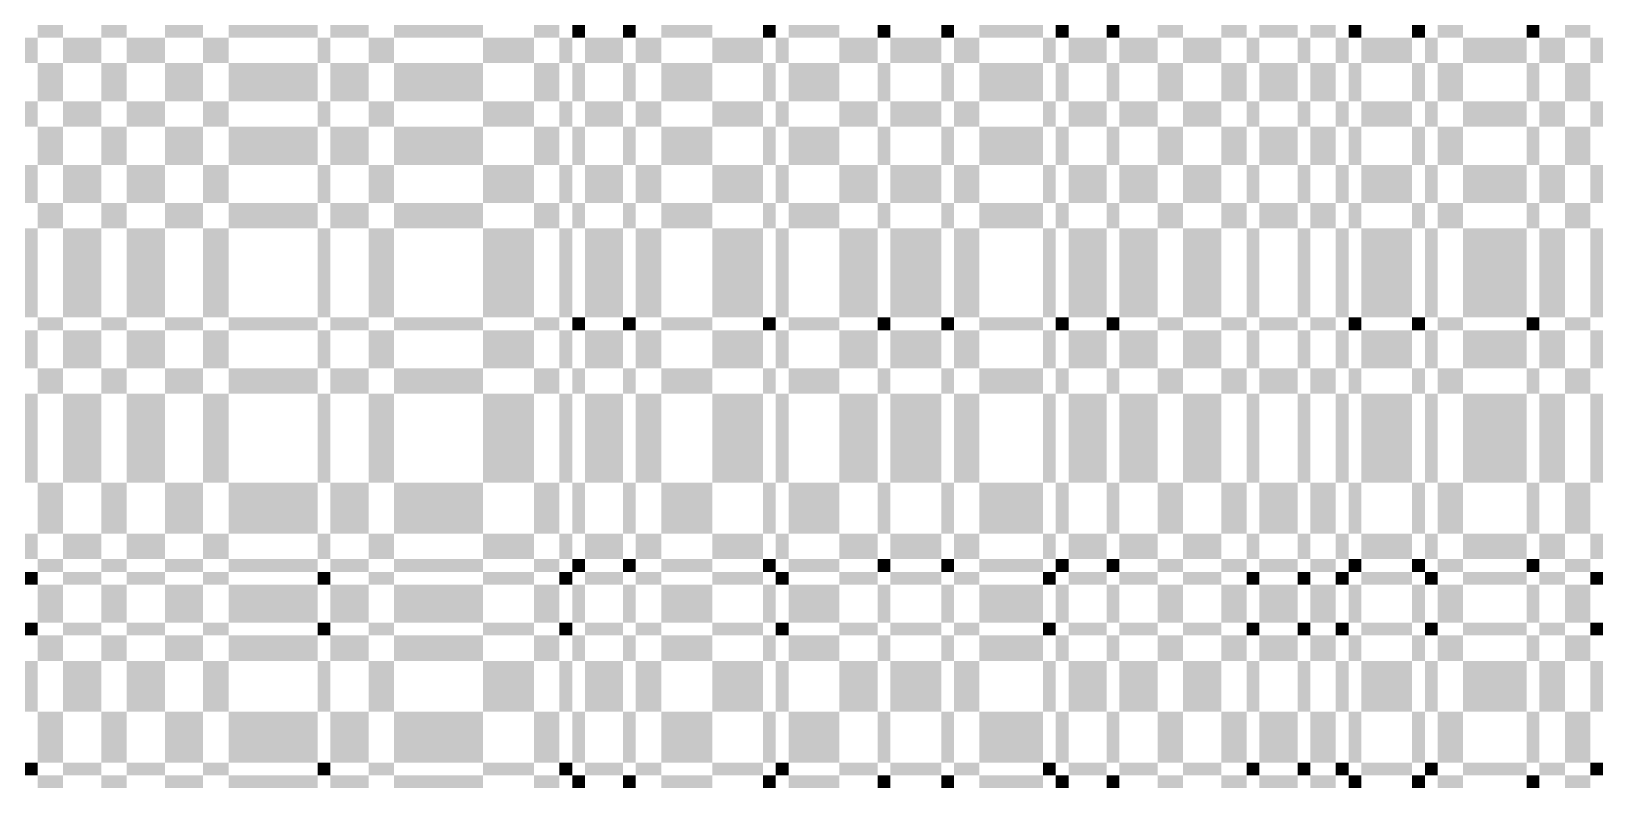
# Model space of a CAD drawing. Extents: x 0 to 10, y 0 to 10.
# Drawn here: x 2.53 to 4.99, y 6.29 to 7.47 of the extents above; entities that cross this region are included whole.
import ezdxf

# ---------------------------------------------------------------- set-up
doc = ezdxf.new("R2010")
doc.units = 0
doc.header["$MEASUREMENT"] = 0
doc.layers.add('CHROME', color=7, linetype='Continuous')

msp = doc.modelspace()

# ---------------------------------------------------------------- linework, layer by layer
at = {"layer": 'CHROME'}
for points in [[(2.54, 7.46), (2.58, 7.46), (2.54, 7.48), (2.58, 7.48)], [(2.64, 7.46), (2.68, 7.46), (2.64, 7.48), (2.68, 7.48)], [(2.74, 7.46), (2.8, 7.46), (2.74, 7.48), (2.8, 7.48)], [(2.84, 7.46), (2.98, 7.46), (2.84, 7.48), (2.98, 7.48)], [(3, 7.46), (3.06, 7.46), (3, 7.48), (3.06, 7.48)], [(3.1, 7.46), (3.24, 7.46), (3.1, 7.48), (3.24, 7.48)], [(3.32, 7.46), (3.36, 7.46), (3.32, 7.48), (3.36, 7.48)], [(3.38, 7.46), (3.4, 7.46), (3.38, 7.48), (3.4, 7.48)], [(3.46, 7.46), (3.48, 7.46), (3.46, 7.48), (3.48, 7.48)], [(3.52, 7.46), (3.6, 7.46), (3.52, 7.48), (3.6, 7.48)], [(3.68, 7.46), (3.7, 7.46), (3.68, 7.48), (3.7, 7.48)], [(3.72, 7.46), (3.8, 7.46), (3.72, 7.48), (3.8, 7.48)], [(3.86, 7.46), (3.88, 7.46), (3.86, 7.48), (3.88, 7.48)], [(3.96, 7.46), (3.98, 7.46), (3.96, 7.48), (3.98, 7.48)], [(4.02, 7.46), (4.12, 7.46), (4.02, 7.48), (4.12, 7.48)], [(4.14, 7.46), (4.16, 7.46), (4.14, 7.48), (4.16, 7.48)], [(4.22, 7.46), (4.24, 7.46), (4.22, 7.48), (4.24, 7.48)], [(4.3, 7.46), (4.34, 7.46), (4.3, 7.48), (4.34, 7.48)], [(4.4, 7.46), (4.44, 7.46), (4.4, 7.48), (4.44, 7.48)], [(4.46, 7.46), (4.52, 7.46), (4.46, 7.48), (4.52, 7.48)], [(4.54, 7.46), (4.58, 7.46), (4.54, 7.48), (4.58, 7.48)], [(4.6, 7.46), (4.62, 7.46), (4.6, 7.48), (4.62, 7.48)], [(4.7, 7.46), (4.72, 7.46), (4.7, 7.48), (4.72, 7.48)], [(4.74, 7.46), (4.78, 7.46), (4.74, 7.48), (4.78, 7.48)], [(4.88, 7.46), (4.9, 7.46), (4.88, 7.48), (4.9, 7.48)], [(4.94, 7.46), (4.98, 7.46), (4.94, 7.48), (4.98, 7.48)], [(2.52, 7.42), (2.54, 7.42), (2.52, 7.46), (2.54, 7.46)], [(2.58, 7.42), (2.64, 7.42), (2.58, 7.46), (2.64, 7.46)], [(2.68, 7.42), (2.74, 7.42), (2.68, 7.46), (2.74, 7.46)], [(2.8, 7.42), (2.84, 7.42), (2.8, 7.46), (2.84, 7.46)], [(2.98, 7.42), (3, 7.42), (2.98, 7.46), (3, 7.46)], [(3.06, 7.42), (3.1, 7.42), (3.06, 7.46), (3.1, 7.46)], [(3.24, 7.42), (3.32, 7.42), (3.24, 7.46), (3.32, 7.46)], [(3.36, 7.42), (3.38, 7.42), (3.36, 7.46), (3.38, 7.46)], [(3.4, 7.42), (3.46, 7.42), (3.4, 7.46), (3.46, 7.46)], [(3.48, 7.42), (3.52, 7.42), (3.48, 7.46), (3.52, 7.46)], [(3.6, 7.42), (3.68, 7.42), (3.6, 7.46), (3.68, 7.46)], [(3.7, 7.42), (3.72, 7.42), (3.7, 7.46), (3.72, 7.46)], [(3.8, 7.42), (3.86, 7.42), (3.8, 7.46), (3.86, 7.46)], [(3.88, 7.42), (3.96, 7.42), (3.88, 7.46), (3.96, 7.46)], [(3.98, 7.42), (4.02, 7.42), (3.98, 7.46), (4.02, 7.46)], [(4.12, 7.42), (4.14, 7.42), (4.12, 7.46), (4.14, 7.46)], [(4.16, 7.42), (4.22, 7.42), (4.16, 7.46), (4.22, 7.46)], [(4.24, 7.42), (4.3, 7.42), (4.24, 7.46), (4.3, 7.46)], [(4.34, 7.42), (4.4, 7.42), (4.34, 7.46), (4.4, 7.46)], [(4.44, 7.42), (4.46, 7.42), (4.44, 7.46), (4.46, 7.46)], [(4.52, 7.42), (4.54, 7.42), (4.52, 7.46), (4.54, 7.46)], [(4.58, 7.42), (4.6, 7.42), (4.58, 7.46), (4.6, 7.46)], [(4.62, 7.42), (4.7, 7.42), (4.62, 7.46), (4.7, 7.46)], [(4.72, 7.42), (4.74, 7.42), (4.72, 7.46), (4.74, 7.46)], [(4.78, 7.42), (4.88, 7.42), (4.78, 7.46), (4.88, 7.46)], [(4.9, 7.42), (4.94, 7.42), (4.9, 7.46), (4.94, 7.46)], [(4.98, 7.42), (5, 7.42), (4.98, 7.46), (5, 7.46)], [(2.54, 7.36), (2.58, 7.36), (2.54, 7.42), (2.58, 7.42)], [(2.64, 7.36), (2.68, 7.36), (2.64, 7.42), (2.68, 7.42)], [(2.74, 7.36), (2.8, 7.36), (2.74, 7.42), (2.8, 7.42)], [(2.84, 7.36), (2.98, 7.36), (2.84, 7.42), (2.98, 7.42)], [(3, 7.36), (3.06, 7.36), (3, 7.42), (3.06, 7.42)], [(3.1, 7.36), (3.24, 7.36), (3.1, 7.42), (3.24, 7.42)], [(3.32, 7.36), (3.36, 7.36), (3.32, 7.42), (3.36, 7.42)], [(3.38, 7.36), (3.4, 7.36), (3.38, 7.42), (3.4, 7.42)], [(3.46, 7.36), (3.48, 7.36), (3.46, 7.42), (3.48, 7.42)], [(3.52, 7.36), (3.6, 7.36), (3.52, 7.42), (3.6, 7.42)], [(3.68, 7.36), (3.7, 7.36), (3.68, 7.42), (3.7, 7.42)], [(3.72, 7.36), (3.8, 7.36), (3.72, 7.42), (3.8, 7.42)], [(3.86, 7.36), (3.88, 7.36), (3.86, 7.42), (3.88, 7.42)], [(3.96, 7.36), (3.98, 7.36), (3.96, 7.42), (3.98, 7.42)], [(4.02, 7.36), (4.12, 7.36), (4.02, 7.42), (4.12, 7.42)], [(4.14, 7.36), (4.16, 7.36), (4.14, 7.42), (4.16, 7.42)], [(4.22, 7.36), (4.24, 7.36), (4.22, 7.42), (4.24, 7.42)], [(4.3, 7.36), (4.34, 7.36), (4.3, 7.42), (4.34, 7.42)], [(4.4, 7.36), (4.44, 7.36), (4.4, 7.42), (4.44, 7.42)], [(4.46, 7.36), (4.52, 7.36), (4.46, 7.42), (4.52, 7.42)], [(4.54, 7.36), (4.58, 7.36), (4.54, 7.42), (4.58, 7.42)], [(4.6, 7.36), (4.62, 7.36), (4.6, 7.42), (4.62, 7.42)], [(4.7, 7.36), (4.72, 7.36), (4.7, 7.42), (4.72, 7.42)], [(4.74, 7.36), (4.78, 7.36), (4.74, 7.42), (4.78, 7.42)], [(4.88, 7.36), (4.9, 7.36), (4.88, 7.42), (4.9, 7.42)], [(4.94, 7.36), (4.98, 7.36), (4.94, 7.42), (4.98, 7.42)], [(2.52, 7.32), (2.54, 7.32), (2.52, 7.36), (2.54, 7.36)], [(2.58, 7.32), (2.64, 7.32), (2.58, 7.36), (2.64, 7.36)], [(2.68, 7.32), (2.74, 7.32), (2.68, 7.36), (2.74, 7.36)], [(2.8, 7.32), (2.84, 7.32), (2.8, 7.36), (2.84, 7.36)], [(2.98, 7.32), (3, 7.32), (2.98, 7.36), (3, 7.36)], [(3.06, 7.32), (3.1, 7.32), (3.06, 7.36), (3.1, 7.36)], [(3.24, 7.32), (3.32, 7.32), (3.24, 7.36), (3.32, 7.36)], [(3.36, 7.32), (3.38, 7.32), (3.36, 7.36), (3.38, 7.36)], [(3.4, 7.32), (3.46, 7.32), (3.4, 7.36), (3.46, 7.36)], [(3.48, 7.32), (3.52, 7.32), (3.48, 7.36), (3.52, 7.36)], [(3.6, 7.32), (3.68, 7.32), (3.6, 7.36), (3.68, 7.36)], [(3.7, 7.32), (3.72, 7.32), (3.7, 7.36), (3.72, 7.36)], [(3.8, 7.32), (3.86, 7.32), (3.8, 7.36), (3.86, 7.36)], [(3.88, 7.32), (3.96, 7.32), (3.88, 7.36), (3.96, 7.36)], [(3.98, 7.32), (4.02, 7.32), (3.98, 7.36), (4.02, 7.36)], [(4.12, 7.32), (4.14, 7.32), (4.12, 7.36), (4.14, 7.36)], [(4.16, 7.32), (4.22, 7.32), (4.16, 7.36), (4.22, 7.36)], [(4.24, 7.32), (4.3, 7.32), (4.24, 7.36), (4.3, 7.36)], [(4.34, 7.32), (4.4, 7.32), (4.34, 7.36), (4.4, 7.36)], [(4.44, 7.32), (4.46, 7.32), (4.44, 7.36), (4.46, 7.36)], [(4.52, 7.32), (4.54, 7.32), (4.52, 7.36), (4.54, 7.36)], [(4.58, 7.32), (4.6, 7.32), (4.58, 7.36), (4.6, 7.36)], [(4.62, 7.32), (4.7, 7.32), (4.62, 7.36), (4.7, 7.36)], [(4.72, 7.32), (4.74, 7.32), (4.72, 7.36), (4.74, 7.36)], [(4.78, 7.32), (4.88, 7.32), (4.78, 7.36), (4.88, 7.36)], [(4.9, 7.32), (4.94, 7.32), (4.9, 7.36), (4.94, 7.36)], [(4.98, 7.32), (5, 7.32), (4.98, 7.36), (5, 7.36)], [(2.54, 7.26), (2.58, 7.26), (2.54, 7.32), (2.58, 7.32)], [(2.64, 7.26), (2.68, 7.26), (2.64, 7.32), (2.68, 7.32)], [(2.74, 7.26), (2.8, 7.26), (2.74, 7.32), (2.8, 7.32)], [(2.84, 7.26), (2.98, 7.26), (2.84, 7.32), (2.98, 7.32)], [(3, 7.26), (3.06, 7.26), (3, 7.32), (3.06, 7.32)], [(3.1, 7.26), (3.24, 7.26), (3.1, 7.32), (3.24, 7.32)], [(3.32, 7.26), (3.36, 7.26), (3.32, 7.32), (3.36, 7.32)], [(3.38, 7.26), (3.4, 7.26), (3.38, 7.32), (3.4, 7.32)], [(3.46, 7.26), (3.48, 7.26), (3.46, 7.32), (3.48, 7.32)], [(3.52, 7.26), (3.6, 7.26), (3.52, 7.32), (3.6, 7.32)], [(3.68, 7.26), (3.7, 7.26), (3.68, 7.32), (3.7, 7.32)], [(3.72, 7.26), (3.8, 7.26), (3.72, 7.32), (3.8, 7.32)], [(3.86, 7.26), (3.88, 7.26), (3.86, 7.32), (3.88, 7.32)], [(3.96, 7.26), (3.98, 7.26), (3.96, 7.32), (3.98, 7.32)], [(4.02, 7.26), (4.12, 7.26), (4.02, 7.32), (4.12, 7.32)], [(4.14, 7.26), (4.16, 7.26), (4.14, 7.32), (4.16, 7.32)], [(4.22, 7.26), (4.24, 7.26), (4.22, 7.32), (4.24, 7.32)], [(4.3, 7.26), (4.34, 7.26), (4.3, 7.32), (4.34, 7.32)], [(4.4, 7.26), (4.44, 7.26), (4.4, 7.32), (4.44, 7.32)], [(4.46, 7.26), (4.52, 7.26), (4.46, 7.32), (4.52, 7.32)], [(4.54, 7.26), (4.58, 7.26), (4.54, 7.32), (4.58, 7.32)], [(4.6, 7.26), (4.62, 7.26), (4.6, 7.32), (4.62, 7.32)], [(4.7, 7.26), (4.72, 7.26), (4.7, 7.32), (4.72, 7.32)], [(4.74, 7.26), (4.78, 7.26), (4.74, 7.32), (4.78, 7.32)], [(4.88, 7.26), (4.9, 7.26), (4.88, 7.32), (4.9, 7.32)], [(4.94, 7.26), (4.98, 7.26), (4.94, 7.32), (4.98, 7.32)], [(2.52, 7.2), (2.54, 7.2), (2.52, 7.26), (2.54, 7.26)], [(2.58, 7.2), (2.64, 7.2), (2.58, 7.26), (2.64, 7.26)], [(2.68, 7.2), (2.74, 7.2), (2.68, 7.26), (2.74, 7.26)], [(2.8, 7.2), (2.84, 7.2), (2.8, 7.26), (2.84, 7.26)], [(2.98, 7.2), (3, 7.2), (2.98, 7.26), (3, 7.26)], [(3.06, 7.2), (3.1, 7.2), (3.06, 7.26), (3.1, 7.26)], [(3.24, 7.2), (3.32, 7.2), (3.24, 7.26), (3.32, 7.26)], [(3.36, 7.2), (3.38, 7.2), (3.36, 7.26), (3.38, 7.26)], [(3.4, 7.2), (3.46, 7.2), (3.4, 7.26), (3.46, 7.26)], [(3.48, 7.2), (3.52, 7.2), (3.48, 7.26), (3.52, 7.26)], [(3.6, 7.2), (3.68, 7.2), (3.6, 7.26), (3.68, 7.26)], [(3.7, 7.2), (3.72, 7.2), (3.7, 7.26), (3.72, 7.26)], [(3.8, 7.2), (3.86, 7.2), (3.8, 7.26), (3.86, 7.26)], [(3.88, 7.2), (3.96, 7.2), (3.88, 7.26), (3.96, 7.26)], [(3.98, 7.2), (4.02, 7.2), (3.98, 7.26), (4.02, 7.26)], [(4.12, 7.2), (4.14, 7.2), (4.12, 7.26), (4.14, 7.26)], [(4.16, 7.2), (4.22, 7.2), (4.16, 7.26), (4.22, 7.26)], [(4.24, 7.2), (4.3, 7.2), (4.24, 7.26), (4.3, 7.26)], [(4.34, 7.2), (4.4, 7.2), (4.34, 7.26), (4.4, 7.26)], [(4.44, 7.2), (4.46, 7.2), (4.44, 7.26), (4.46, 7.26)], [(4.52, 7.2), (4.54, 7.2), (4.52, 7.26), (4.54, 7.26)], [(4.58, 7.2), (4.6, 7.2), (4.58, 7.26), (4.6, 7.26)], [(4.62, 7.2), (4.7, 7.2), (4.62, 7.26), (4.7, 7.26)], [(4.72, 7.2), (4.74, 7.2), (4.72, 7.26), (4.74, 7.26)], [(4.78, 7.2), (4.88, 7.2), (4.78, 7.26), (4.88, 7.26)], [(4.9, 7.2), (4.94, 7.2), (4.9, 7.26), (4.94, 7.26)], [(4.98, 7.2), (5, 7.2), (4.98, 7.26), (5, 7.26)], [(2.54, 7.16), (2.58, 7.16), (2.54, 7.2), (2.58, 7.2)], [(2.64, 7.16), (2.68, 7.16), (2.64, 7.2), (2.68, 7.2)], [(2.74, 7.16), (2.8, 7.16), (2.74, 7.2), (2.8, 7.2)], [(2.84, 7.16), (2.98, 7.16), (2.84, 7.2), (2.98, 7.2)], [(3, 7.16), (3.06, 7.16), (3, 7.2), (3.06, 7.2)], [(3.1, 7.16), (3.24, 7.16), (3.1, 7.2), (3.24, 7.2)], [(3.32, 7.16), (3.36, 7.16), (3.32, 7.2), (3.36, 7.2)], [(3.38, 7.16), (3.4, 7.16), (3.38, 7.2), (3.4, 7.2)], [(3.46, 7.16), (3.48, 7.16), (3.46, 7.2), (3.48, 7.2)], [(3.52, 7.16), (3.6, 7.16), (3.52, 7.2), (3.6, 7.2)], [(3.68, 7.16), (3.7, 7.16), (3.68, 7.2), (3.7, 7.2)], [(3.72, 7.16), (3.8, 7.16), (3.72, 7.2), (3.8, 7.2)], [(3.86, 7.16), (3.88, 7.16), (3.86, 7.2), (3.88, 7.2)], [(3.96, 7.16), (3.98, 7.16), (3.96, 7.2), (3.98, 7.2)], [(4.02, 7.16), (4.12, 7.16), (4.02, 7.2), (4.12, 7.2)], [(4.14, 7.16), (4.16, 7.16), (4.14, 7.2), (4.16, 7.2)], [(4.22, 7.16), (4.24, 7.16), (4.22, 7.2), (4.24, 7.2)], [(4.3, 7.16), (4.34, 7.16), (4.3, 7.2), (4.34, 7.2)], [(4.4, 7.16), (4.44, 7.16), (4.4, 7.2), (4.44, 7.2)], [(4.46, 7.16), (4.52, 7.16), (4.46, 7.2), (4.52, 7.2)], [(4.54, 7.16), (4.58, 7.16), (4.54, 7.2), (4.58, 7.2)], [(4.6, 7.16), (4.62, 7.16), (4.6, 7.2), (4.62, 7.2)], [(4.7, 7.16), (4.72, 7.16), (4.7, 7.2), (4.72, 7.2)], [(4.74, 7.16), (4.78, 7.16), (4.74, 7.2), (4.78, 7.2)], [(4.88, 7.16), (4.9, 7.16), (4.88, 7.2), (4.9, 7.2)], [(4.94, 7.16), (4.98, 7.16), (4.94, 7.2), (4.98, 7.2)], [(2.52, 7.02), (2.54, 7.02), (2.52, 7.16), (2.54, 7.16)], [(2.58, 7.02), (2.64, 7.02), (2.58, 7.16), (2.64, 7.16)], [(2.68, 7.02), (2.74, 7.02), (2.68, 7.16), (2.74, 7.16)], [(2.8, 7.02), (2.84, 7.02), (2.8, 7.16), (2.84, 7.16)], [(2.98, 7.02), (3, 7.02), (2.98, 7.16), (3, 7.16)], [(3.06, 7.02), (3.1, 7.02), (3.06, 7.16), (3.1, 7.16)], [(3.24, 7.02), (3.32, 7.02), (3.24, 7.16), (3.32, 7.16)], [(3.36, 7.02), (3.38, 7.02), (3.36, 7.16), (3.38, 7.16)], [(3.4, 7.02), (3.46, 7.02), (3.4, 7.16), (3.46, 7.16)], [(3.48, 7.02), (3.52, 7.02), (3.48, 7.16), (3.52, 7.16)], [(3.6, 7.02), (3.68, 7.02), (3.6, 7.16), (3.68, 7.16)], [(3.7, 7.02), (3.72, 7.02), (3.7, 7.16), (3.72, 7.16)], [(3.8, 7.02), (3.86, 7.02), (3.8, 7.16), (3.86, 7.16)], [(3.88, 7.02), (3.96, 7.02), (3.88, 7.16), (3.96, 7.16)], [(3.98, 7.02), (4.02, 7.02), (3.98, 7.16), (4.02, 7.16)], [(4.12, 7.02), (4.14, 7.02), (4.12, 7.16), (4.14, 7.16)], [(4.16, 7.02), (4.22, 7.02), (4.16, 7.16), (4.22, 7.16)], [(4.24, 7.02), (4.3, 7.02), (4.24, 7.16), (4.3, 7.16)], [(4.34, 7.02), (4.4, 7.02), (4.34, 7.16), (4.4, 7.16)], [(4.44, 7.02), (4.46, 7.02), (4.44, 7.16), (4.46, 7.16)], [(4.52, 7.02), (4.54, 7.02), (4.52, 7.16), (4.54, 7.16)], [(4.58, 7.02), (4.6, 7.02), (4.58, 7.16), (4.6, 7.16)], [(4.62, 7.02), (4.7, 7.02), (4.62, 7.16), (4.7, 7.16)], [(4.72, 7.02), (4.74, 7.02), (4.72, 7.16), (4.74, 7.16)], [(4.78, 7.02), (4.88, 7.02), (4.78, 7.16), (4.88, 7.16)], [(4.9, 7.02), (4.94, 7.02), (4.9, 7.16), (4.94, 7.16)], [(4.98, 7.02), (5, 7.02), (4.98, 7.16), (5, 7.16)], [(2.54, 7), (2.58, 7), (2.54, 7.02), (2.58, 7.02)], [(2.64, 7), (2.68, 7), (2.64, 7.02), (2.68, 7.02)], [(2.74, 7), (2.8, 7), (2.74, 7.02), (2.8, 7.02)], [(2.84, 7), (2.98, 7), (2.84, 7.02), (2.98, 7.02)], [(3, 7), (3.06, 7), (3, 7.02), (3.06, 7.02)], [(3.1, 7), (3.24, 7), (3.1, 7.02), (3.24, 7.02)], [(3.32, 7), (3.36, 7), (3.32, 7.02), (3.36, 7.02)], [(3.38, 7), (3.4, 7), (3.38, 7.02), (3.4, 7.02)], [(3.46, 7), (3.48, 7), (3.46, 7.02), (3.48, 7.02)], [(3.52, 7), (3.6, 7), (3.52, 7.02), (3.6, 7.02)], [(3.68, 7), (3.7, 7), (3.68, 7.02), (3.7, 7.02)], [(3.72, 7), (3.8, 7), (3.72, 7.02), (3.8, 7.02)], [(3.86, 7), (3.88, 7), (3.86, 7.02), (3.88, 7.02)], [(3.96, 7), (3.98, 7), (3.96, 7.02), (3.98, 7.02)], [(4.02, 7), (4.12, 7), (4.02, 7.02), (4.12, 7.02)], [(4.14, 7), (4.16, 7), (4.14, 7.02), (4.16, 7.02)], [(4.22, 7), (4.24, 7), (4.22, 7.02), (4.24, 7.02)], [(4.3, 7), (4.34, 7), (4.3, 7.02), (4.34, 7.02)], [(4.4, 7), (4.44, 7), (4.4, 7.02), (4.44, 7.02)], [(4.46, 7), (4.52, 7), (4.46, 7.02), (4.52, 7.02)], [(4.54, 7), (4.58, 7), (4.54, 7.02), (4.58, 7.02)], [(4.6, 7), (4.62, 7), (4.6, 7.02), (4.62, 7.02)], [(4.7, 7), (4.72, 7), (4.7, 7.02), (4.72, 7.02)], [(4.74, 7), (4.78, 7), (4.74, 7.02), (4.78, 7.02)], [(4.88, 7), (4.9, 7), (4.88, 7.02), (4.9, 7.02)], [(4.94, 7), (4.98, 7), (4.94, 7.02), (4.98, 7.02)], [(2.52, 6.94), (2.54, 6.94), (2.52, 7), (2.54, 7)], [(2.58, 6.94), (2.64, 6.94), (2.58, 7), (2.64, 7)], [(2.68, 6.94), (2.74, 6.94), (2.68, 7), (2.74, 7)], [(2.8, 6.94), (2.84, 6.94), (2.8, 7), (2.84, 7)], [(2.98, 6.94), (3, 6.94), (2.98, 7), (3, 7)], [(3.06, 6.94), (3.1, 6.94), (3.06, 7), (3.1, 7)], [(3.24, 6.94), (3.32, 6.94), (3.24, 7), (3.32, 7)], [(3.36, 6.94), (3.38, 6.94), (3.36, 7), (3.38, 7)], [(3.4, 6.94), (3.46, 6.94), (3.4, 7), (3.46, 7)], [(3.48, 6.94), (3.52, 6.94), (3.48, 7), (3.52, 7)], [(3.6, 6.94), (3.68, 6.94), (3.6, 7), (3.68, 7)], [(3.7, 6.94), (3.72, 6.94), (3.7, 7), (3.72, 7)], [(3.8, 6.94), (3.86, 6.94), (3.8, 7), (3.86, 7)], [(3.88, 6.94), (3.96, 6.94), (3.88, 7), (3.96, 7)], [(3.98, 6.94), (4.02, 6.94), (3.98, 7), (4.02, 7)], [(4.12, 6.94), (4.14, 6.94), (4.12, 7), (4.14, 7)], [(4.16, 6.94), (4.22, 6.94), (4.16, 7), (4.22, 7)], [(4.24, 6.94), (4.3, 6.94), (4.24, 7), (4.3, 7)], [(4.34, 6.94), (4.4, 6.94), (4.34, 7), (4.4, 7)], [(4.44, 6.94), (4.46, 6.94), (4.44, 7), (4.46, 7)], [(4.52, 6.94), (4.54, 6.94), (4.52, 7), (4.54, 7)], [(4.58, 6.94), (4.6, 6.94), (4.58, 7), (4.6, 7)], [(4.62, 6.94), (4.7, 6.94), (4.62, 7), (4.7, 7)], [(4.72, 6.94), (4.74, 6.94), (4.72, 7), (4.74, 7)], [(4.78, 6.94), (4.88, 6.94), (4.78, 7), (4.88, 7)], [(4.9, 6.94), (4.94, 6.94), (4.9, 7), (4.94, 7)], [(4.98, 6.94), (5, 6.94), (4.98, 7), (5, 7)], [(2.54, 6.9), (2.58, 6.9), (2.54, 6.94), (2.58, 6.94)], [(2.64, 6.9), (2.68, 6.9), (2.64, 6.94), (2.68, 6.94)], [(2.74, 6.9), (2.8, 6.9), (2.74, 6.94), (2.8, 6.94)], [(2.84, 6.9), (2.98, 6.9), (2.84, 6.94), (2.98, 6.94)], [(3, 6.9), (3.06, 6.9), (3, 6.94), (3.06, 6.94)], [(3.1, 6.9), (3.24, 6.9), (3.1, 6.94), (3.24, 6.94)], [(3.32, 6.9), (3.36, 6.9), (3.32, 6.94), (3.36, 6.94)], [(3.38, 6.9), (3.4, 6.9), (3.38, 6.94), (3.4, 6.94)], [(3.46, 6.9), (3.48, 6.9), (3.46, 6.94), (3.48, 6.94)], [(3.52, 6.9), (3.6, 6.9), (3.52, 6.94), (3.6, 6.94)], [(3.68, 6.9), (3.7, 6.9), (3.68, 6.94), (3.7, 6.94)], [(3.72, 6.9), (3.8, 6.9), (3.72, 6.94), (3.8, 6.94)], [(3.86, 6.9), (3.88, 6.9), (3.86, 6.94), (3.88, 6.94)], [(3.96, 6.9), (3.98, 6.9), (3.96, 6.94), (3.98, 6.94)], [(4.02, 6.9), (4.12, 6.9), (4.02, 6.94), (4.12, 6.94)], [(4.14, 6.9), (4.16, 6.9), (4.14, 6.94), (4.16, 6.94)], [(4.22, 6.9), (4.24, 6.9), (4.22, 6.94), (4.24, 6.94)], [(4.3, 6.9), (4.34, 6.9), (4.3, 6.94), (4.34, 6.94)], [(4.4, 6.9), (4.44, 6.9), (4.4, 6.94), (4.44, 6.94)], [(4.46, 6.9), (4.52, 6.9), (4.46, 6.94), (4.52, 6.94)], [(4.54, 6.9), (4.58, 6.9), (4.54, 6.94), (4.58, 6.94)], [(4.6, 6.9), (4.62, 6.9), (4.6, 6.94), (4.62, 6.94)], [(4.7, 6.9), (4.72, 6.9), (4.7, 6.94), (4.72, 6.94)], [(4.74, 6.9), (4.78, 6.9), (4.74, 6.94), (4.78, 6.94)], [(4.88, 6.9), (4.9, 6.9), (4.88, 6.94), (4.9, 6.94)], [(4.94, 6.9), (4.98, 6.9), (4.94, 6.94), (4.98, 6.94)], [(2.52, 6.76), (2.54, 6.76), (2.52, 6.9), (2.54, 6.9)], [(2.58, 6.76), (2.64, 6.76), (2.58, 6.9), (2.64, 6.9)], [(2.68, 6.76), (2.74, 6.76), (2.68, 6.9), (2.74, 6.9)], [(2.8, 6.76), (2.84, 6.76), (2.8, 6.9), (2.84, 6.9)], [(2.98, 6.76), (3, 6.76), (2.98, 6.9), (3, 6.9)], [(3.06, 6.76), (3.1, 6.76), (3.06, 6.9), (3.1, 6.9)], [(3.24, 6.76), (3.32, 6.76), (3.24, 6.9), (3.32, 6.9)], [(3.36, 6.76), (3.38, 6.76), (3.36, 6.9), (3.38, 6.9)], [(3.4, 6.76), (3.46, 6.76), (3.4, 6.9), (3.46, 6.9)], [(3.48, 6.76), (3.52, 6.76), (3.48, 6.9), (3.52, 6.9)], [(3.6, 6.76), (3.68, 6.76), (3.6, 6.9), (3.68, 6.9)], [(3.7, 6.76), (3.72, 6.76), (3.7, 6.9), (3.72, 6.9)], [(3.8, 6.76), (3.86, 6.76), (3.8, 6.9), (3.86, 6.9)], [(3.88, 6.76), (3.96, 6.76), (3.88, 6.9), (3.96, 6.9)], [(3.98, 6.76), (4.02, 6.76), (3.98, 6.9), (4.02, 6.9)], [(4.12, 6.76), (4.14, 6.76), (4.12, 6.9), (4.14, 6.9)], [(4.16, 6.76), (4.22, 6.76), (4.16, 6.9), (4.22, 6.9)], [(4.24, 6.76), (4.3, 6.76), (4.24, 6.9), (4.3, 6.9)], [(4.34, 6.76), (4.4, 6.76), (4.34, 6.9), (4.4, 6.9)], [(4.44, 6.76), (4.46, 6.76), (4.44, 6.9), (4.46, 6.9)], [(4.52, 6.76), (4.54, 6.76), (4.52, 6.9), (4.54, 6.9)], [(4.58, 6.76), (4.6, 6.76), (4.58, 6.9), (4.6, 6.9)], [(4.62, 6.76), (4.7, 6.76), (4.62, 6.9), (4.7, 6.9)], [(4.72, 6.76), (4.74, 6.76), (4.72, 6.9), (4.74, 6.9)], [(4.78, 6.76), (4.88, 6.76), (4.78, 6.9), (4.88, 6.9)], [(4.9, 6.76), (4.94, 6.76), (4.9, 6.9), (4.94, 6.9)], [(4.98, 6.76), (5, 6.76), (4.98, 6.9), (5, 6.9)], [(2.54, 6.68), (2.58, 6.68), (2.54, 6.76), (2.58, 6.76)], [(2.64, 6.68), (2.68, 6.68), (2.64, 6.76), (2.68, 6.76)], [(2.74, 6.68), (2.8, 6.68), (2.74, 6.76), (2.8, 6.76)], [(2.84, 6.68), (2.98, 6.68), (2.84, 6.76), (2.98, 6.76)], [(3, 6.68), (3.06, 6.68), (3, 6.76), (3.06, 6.76)], [(3.1, 6.68), (3.24, 6.68), (3.1, 6.76), (3.24, 6.76)], [(3.32, 6.68), (3.36, 6.68), (3.32, 6.76), (3.36, 6.76)], [(3.38, 6.68), (3.4, 6.68), (3.38, 6.76), (3.4, 6.76)], [(3.46, 6.68), (3.48, 6.68), (3.46, 6.76), (3.48, 6.76)], [(3.52, 6.68), (3.6, 6.68), (3.52, 6.76), (3.6, 6.76)], [(3.68, 6.68), (3.7, 6.68), (3.68, 6.76), (3.7, 6.76)], [(3.72, 6.68), (3.8, 6.68), (3.72, 6.76), (3.8, 6.76)], [(3.86, 6.68), (3.88, 6.68), (3.86, 6.76), (3.88, 6.76)], [(3.96, 6.68), (3.98, 6.68), (3.96, 6.76), (3.98, 6.76)], [(4.02, 6.68), (4.12, 6.68), (4.02, 6.76), (4.12, 6.76)], [(4.14, 6.68), (4.16, 6.68), (4.14, 6.76), (4.16, 6.76)], [(4.22, 6.68), (4.24, 6.68), (4.22, 6.76), (4.24, 6.76)], [(4.3, 6.68), (4.34, 6.68), (4.3, 6.76), (4.34, 6.76)], [(4.4, 6.68), (4.44, 6.68), (4.4, 6.76), (4.44, 6.76)], [(4.46, 6.68), (4.52, 6.68), (4.46, 6.76), (4.52, 6.76)], [(4.54, 6.68), (4.58, 6.68), (4.54, 6.76), (4.58, 6.76)], [(4.6, 6.68), (4.62, 6.68), (4.6, 6.76), (4.62, 6.76)], [(4.7, 6.68), (4.72, 6.68), (4.7, 6.76), (4.72, 6.76)], [(4.74, 6.68), (4.78, 6.68), (4.74, 6.76), (4.78, 6.76)], [(4.88, 6.68), (4.9, 6.68), (4.88, 6.76), (4.9, 6.76)], [(4.94, 6.68), (4.98, 6.68), (4.94, 6.76), (4.98, 6.76)], [(2.52, 6.64), (2.54, 6.64), (2.52, 6.68), (2.54, 6.68)], [(2.58, 6.64), (2.64, 6.64), (2.58, 6.68), (2.64, 6.68)], [(2.68, 6.64), (2.74, 6.64), (2.68, 6.68), (2.74, 6.68)], [(2.8, 6.64), (2.84, 6.64), (2.8, 6.68), (2.84, 6.68)], [(2.98, 6.64), (3, 6.64), (2.98, 6.68), (3, 6.68)], [(3.06, 6.64), (3.1, 6.64), (3.06, 6.68), (3.1, 6.68)], [(3.24, 6.64), (3.32, 6.64), (3.24, 6.68), (3.32, 6.68)], [(3.36, 6.64), (3.38, 6.64), (3.36, 6.68), (3.38, 6.68)], [(3.4, 6.64), (3.46, 6.64), (3.4, 6.68), (3.46, 6.68)], [(3.48, 6.64), (3.52, 6.64), (3.48, 6.68), (3.52, 6.68)], [(3.6, 6.64), (3.68, 6.64), (3.6, 6.68), (3.68, 6.68)], [(3.7, 6.64), (3.72, 6.64), (3.7, 6.68), (3.72, 6.68)], [(3.8, 6.64), (3.86, 6.64), (3.8, 6.68), (3.86, 6.68)], [(3.88, 6.64), (3.96, 6.64), (3.88, 6.68), (3.96, 6.68)], [(3.98, 6.64), (4.02, 6.64), (3.98, 6.68), (4.02, 6.68)], [(4.12, 6.64), (4.14, 6.64), (4.12, 6.68), (4.14, 6.68)], [(4.16, 6.64), (4.22, 6.64), (4.16, 6.68), (4.22, 6.68)], [(4.24, 6.64), (4.3, 6.64), (4.24, 6.68), (4.3, 6.68)], [(4.34, 6.64), (4.4, 6.64), (4.34, 6.68), (4.4, 6.68)], [(4.44, 6.64), (4.46, 6.64), (4.44, 6.68), (4.46, 6.68)], [(4.52, 6.64), (4.54, 6.64), (4.52, 6.68), (4.54, 6.68)], [(4.58, 6.64), (4.6, 6.64), (4.58, 6.68), (4.6, 6.68)], [(4.62, 6.64), (4.7, 6.64), (4.62, 6.68), (4.7, 6.68)], [(4.72, 6.64), (4.74, 6.64), (4.72, 6.68), (4.74, 6.68)], [(4.78, 6.64), (4.88, 6.64), (4.78, 6.68), (4.88, 6.68)], [(4.9, 6.64), (4.94, 6.64), (4.9, 6.68), (4.94, 6.68)], [(4.98, 6.64), (5, 6.64), (4.98, 6.68), (5, 6.68)], [(2.52, 6.6), (2.54, 6.6), (2.52, 6.62), (2.54, 6.62)], [(2.54, 6.62), (2.58, 6.62), (2.54, 6.64), (2.58, 6.64)], [(2.58, 6.6), (2.64, 6.6), (2.58, 6.62), (2.64, 6.62)], [(2.64, 6.62), (2.68, 6.62), (2.64, 6.64), (2.68, 6.64)], [(2.68, 6.6), (2.74, 6.6), (2.68, 6.62), (2.74, 6.62)], [(2.74, 6.62), (2.8, 6.62), (2.74, 6.64), (2.8, 6.64)], [(2.8, 6.6), (2.84, 6.6), (2.8, 6.62), (2.84, 6.62)], [(2.84, 6.62), (2.98, 6.62), (2.84, 6.64), (2.98, 6.64)], [(2.98, 6.6), (3, 6.6), (2.98, 6.62), (3, 6.62)], [(3, 6.62), (3.06, 6.62), (3, 6.64), (3.06, 6.64)], [(3.06, 6.6), (3.1, 6.6), (3.06, 6.62), (3.1, 6.62)], [(3.1, 6.62), (3.24, 6.62), (3.1, 6.64), (3.24, 6.64)], [(3.24, 6.6), (3.32, 6.6), (3.24, 6.62), (3.32, 6.62)], [(3.32, 6.62), (3.36, 6.62), (3.32, 6.64), (3.36, 6.64)], [(3.36, 6.6), (3.38, 6.6), (3.36, 6.62), (3.38, 6.62)], [(3.38, 6.62), (3.4, 6.62), (3.38, 6.64), (3.4, 6.64)], [(3.4, 6.6), (3.46, 6.6), (3.4, 6.62), (3.46, 6.62)], [(3.46, 6.62), (3.48, 6.62), (3.46, 6.64), (3.48, 6.64)], [(3.48, 6.6), (3.52, 6.6), (3.48, 6.62), (3.52, 6.62)], [(3.52, 6.62), (3.6, 6.62), (3.52, 6.64), (3.6, 6.64)], [(3.6, 6.6), (3.68, 6.6), (3.6, 6.62), (3.68, 6.62)], [(3.68, 6.62), (3.7, 6.62), (3.68, 6.64), (3.7, 6.64)], [(3.7, 6.6), (3.72, 6.6), (3.7, 6.62), (3.72, 6.62)], [(3.72, 6.62), (3.8, 6.62), (3.72, 6.64), (3.8, 6.64)], [(3.8, 6.6), (3.86, 6.6), (3.8, 6.62), (3.86, 6.62)], [(3.86, 6.62), (3.88, 6.62), (3.86, 6.64), (3.88, 6.64)], [(3.88, 6.6), (3.96, 6.6), (3.88, 6.62), (3.96, 6.62)], [(3.96, 6.62), (3.98, 6.62), (3.96, 6.64), (3.98, 6.64)], [(3.98, 6.6), (4.02, 6.6), (3.98, 6.62), (4.02, 6.62)], [(4.02, 6.62), (4.12, 6.62), (4.02, 6.64), (4.12, 6.64)], [(4.12, 6.6), (4.14, 6.6), (4.12, 6.62), (4.14, 6.62)], [(4.14, 6.62), (4.16, 6.62), (4.14, 6.64), (4.16, 6.64)], [(4.16, 6.6), (4.22, 6.6), (4.16, 6.62), (4.22, 6.62)], [(4.22, 6.62), (4.24, 6.62), (4.22, 6.64), (4.24, 6.64)], [(4.24, 6.6), (4.3, 6.6), (4.24, 6.62), (4.3, 6.62)], [(4.3, 6.62), (4.34, 6.62), (4.3, 6.64), (4.34, 6.64)], [(4.34, 6.6), (4.4, 6.6), (4.34, 6.62), (4.4, 6.62)], [(4.4, 6.62), (4.44, 6.62), (4.4, 6.64), (4.44, 6.64)], [(4.44, 6.6), (4.46, 6.6), (4.44, 6.62), (4.46, 6.62)], [(4.46, 6.62), (4.52, 6.62), (4.46, 6.64), (4.52, 6.64)], [(4.52, 6.6), (4.54, 6.6), (4.52, 6.62), (4.54, 6.62)], [(4.54, 6.62), (4.58, 6.62), (4.54, 6.64), (4.58, 6.64)], [(4.58, 6.6), (4.6, 6.6), (4.58, 6.62), (4.6, 6.62)], [(4.6, 6.62), (4.62, 6.62), (4.6, 6.64), (4.62, 6.64)], [(4.62, 6.6), (4.7, 6.6), (4.62, 6.62), (4.7, 6.62)], [(4.7, 6.62), (4.72, 6.62), (4.7, 6.64), (4.72, 6.64)], [(4.72, 6.6), (4.74, 6.6), (4.72, 6.62), (4.74, 6.62)], [(4.74, 6.62), (4.78, 6.62), (4.74, 6.64), (4.78, 6.64)], [(4.78, 6.6), (4.88, 6.6), (4.78, 6.62), (4.88, 6.62)], [(4.88, 6.62), (4.9, 6.62), (4.88, 6.64), (4.9, 6.64)], [(4.9, 6.6), (4.94, 6.6), (4.9, 6.62), (4.94, 6.62)], [(4.94, 6.62), (4.98, 6.62), (4.94, 6.64), (4.98, 6.64)], [(4.98, 6.6), (5, 6.6), (4.98, 6.62), (5, 6.62)], [(2.54, 6.54), (2.58, 6.54), (2.54, 6.6), (2.58, 6.6)], [(2.64, 6.54), (2.68, 6.54), (2.64, 6.6), (2.68, 6.6)], [(2.74, 6.54), (2.8, 6.54), (2.74, 6.6), (2.8, 6.6)], [(2.84, 6.54), (2.98, 6.54), (2.84, 6.6), (2.98, 6.6)], [(3, 6.54), (3.06, 6.54), (3, 6.6), (3.06, 6.6)], [(3.1, 6.54), (3.24, 6.54), (3.1, 6.6), (3.24, 6.6)], [(3.32, 6.54), (3.36, 6.54), (3.32, 6.6), (3.36, 6.6)], [(3.38, 6.54), (3.4, 6.54), (3.38, 6.6), (3.4, 6.6)], [(3.46, 6.54), (3.48, 6.54), (3.46, 6.6), (3.48, 6.6)], [(3.52, 6.54), (3.6, 6.54), (3.52, 6.6), (3.6, 6.6)], [(3.68, 6.54), (3.7, 6.54), (3.68, 6.6), (3.7, 6.6)], [(3.72, 6.54), (3.8, 6.54), (3.72, 6.6), (3.8, 6.6)], [(3.86, 6.54), (3.88, 6.54), (3.86, 6.6), (3.88, 6.6)], [(3.96, 6.54), (3.98, 6.54), (3.96, 6.6), (3.98, 6.6)], [(4.02, 6.54), (4.12, 6.54), (4.02, 6.6), (4.12, 6.6)], [(4.14, 6.54), (4.16, 6.54), (4.14, 6.6), (4.16, 6.6)], [(4.22, 6.54), (4.24, 6.54), (4.22, 6.6), (4.24, 6.6)], [(4.3, 6.54), (4.34, 6.54), (4.3, 6.6), (4.34, 6.6)], [(4.4, 6.54), (4.44, 6.54), (4.4, 6.6), (4.44, 6.6)], [(4.46, 6.54), (4.52, 6.54), (4.46, 6.6), (4.52, 6.6)], [(4.54, 6.54), (4.58, 6.54), (4.54, 6.6), (4.58, 6.6)], [(4.6, 6.54), (4.62, 6.54), (4.6, 6.6), (4.62, 6.6)], [(4.7, 6.54), (4.72, 6.54), (4.7, 6.6), (4.72, 6.6)], [(4.74, 6.54), (4.78, 6.54), (4.74, 6.6), (4.78, 6.6)], [(4.88, 6.54), (4.9, 6.54), (4.88, 6.6), (4.9, 6.6)], [(4.94, 6.54), (4.98, 6.54), (4.94, 6.6), (4.98, 6.6)], [(2.52, 6.52), (2.54, 6.52), (2.52, 6.54), (2.54, 6.54)], [(2.54, 6.48), (2.58, 6.48), (2.54, 6.52), (2.58, 6.52)], [(2.58, 6.52), (2.64, 6.52), (2.58, 6.54), (2.64, 6.54)], [(2.64, 6.48), (2.68, 6.48), (2.64, 6.52), (2.68, 6.52)], [(2.68, 6.52), (2.74, 6.52), (2.68, 6.54), (2.74, 6.54)], [(2.74, 6.48), (2.8, 6.48), (2.74, 6.52), (2.8, 6.52)], [(2.8, 6.52), (2.84, 6.52), (2.8, 6.54), (2.84, 6.54)], [(2.84, 6.48), (2.98, 6.48), (2.84, 6.52), (2.98, 6.52)], [(2.98, 6.52), (3, 6.52), (2.98, 6.54), (3, 6.54)], [(3, 6.48), (3.06, 6.48), (3, 6.52), (3.06, 6.52)], [(3.06, 6.52), (3.1, 6.52), (3.06, 6.54), (3.1, 6.54)], [(3.1, 6.48), (3.24, 6.48), (3.1, 6.52), (3.24, 6.52)], [(3.24, 6.52), (3.32, 6.52), (3.24, 6.54), (3.32, 6.54)], [(3.32, 6.48), (3.36, 6.48), (3.32, 6.52), (3.36, 6.52)], [(3.36, 6.52), (3.38, 6.52), (3.36, 6.54), (3.38, 6.54)], [(3.38, 6.48), (3.4, 6.48), (3.38, 6.52), (3.4, 6.52)], [(3.4, 6.52), (3.46, 6.52), (3.4, 6.54), (3.46, 6.54)], [(3.46, 6.48), (3.48, 6.48), (3.46, 6.52), (3.48, 6.52)], [(3.48, 6.52), (3.52, 6.52), (3.48, 6.54), (3.52, 6.54)], [(3.52, 6.48), (3.6, 6.48), (3.52, 6.52), (3.6, 6.52)], [(3.6, 6.52), (3.68, 6.52), (3.6, 6.54), (3.68, 6.54)], [(3.68, 6.48), (3.7, 6.48), (3.68, 6.52), (3.7, 6.52)], [(3.7, 6.52), (3.72, 6.52), (3.7, 6.54), (3.72, 6.54)], [(3.72, 6.48), (3.8, 6.48), (3.72, 6.52), (3.8, 6.52)], [(3.8, 6.52), (3.86, 6.52), (3.8, 6.54), (3.86, 6.54)], [(3.86, 6.48), (3.88, 6.48), (3.86, 6.52), (3.88, 6.52)], [(3.88, 6.52), (3.96, 6.52), (3.88, 6.54), (3.96, 6.54)], [(3.96, 6.48), (3.98, 6.48), (3.96, 6.52), (3.98, 6.52)], [(3.98, 6.52), (4.02, 6.52), (3.98, 6.54), (4.02, 6.54)], [(4.02, 6.48), (4.12, 6.48), (4.02, 6.52), (4.12, 6.52)], [(4.12, 6.52), (4.14, 6.52), (4.12, 6.54), (4.14, 6.54)], [(4.14, 6.48), (4.16, 6.48), (4.14, 6.52), (4.16, 6.52)], [(4.16, 6.52), (4.22, 6.52), (4.16, 6.54), (4.22, 6.54)], [(4.22, 6.48), (4.24, 6.48), (4.22, 6.52), (4.24, 6.52)], [(4.24, 6.52), (4.3, 6.52), (4.24, 6.54), (4.3, 6.54)], [(4.3, 6.48), (4.34, 6.48), (4.3, 6.52), (4.34, 6.52)], [(4.34, 6.52), (4.4, 6.52), (4.34, 6.54), (4.4, 6.54)], [(4.4, 6.48), (4.44, 6.48), (4.4, 6.52), (4.44, 6.52)], [(4.44, 6.52), (4.46, 6.52), (4.44, 6.54), (4.46, 6.54)], [(4.46, 6.48), (4.52, 6.48), (4.46, 6.52), (4.52, 6.52)], [(4.52, 6.52), (4.54, 6.52), (4.52, 6.54), (4.54, 6.54)], [(4.54, 6.48), (4.58, 6.48), (4.54, 6.52), (4.58, 6.52)], [(4.58, 6.52), (4.6, 6.52), (4.58, 6.54), (4.6, 6.54)], [(4.6, 6.48), (4.62, 6.48), (4.6, 6.52), (4.62, 6.52)], [(4.62, 6.52), (4.7, 6.52), (4.62, 6.54), (4.7, 6.54)], [(4.7, 6.48), (4.72, 6.48), (4.7, 6.52), (4.72, 6.52)], [(4.72, 6.52), (4.74, 6.52), (4.72, 6.54), (4.74, 6.54)], [(4.74, 6.48), (4.78, 6.48), (4.74, 6.52), (4.78, 6.52)], [(4.78, 6.52), (4.88, 6.52), (4.78, 6.54), (4.88, 6.54)], [(4.88, 6.48), (4.9, 6.48), (4.88, 6.52), (4.9, 6.52)], [(4.9, 6.52), (4.94, 6.52), (4.9, 6.54), (4.94, 6.54)], [(4.94, 6.48), (4.98, 6.48), (4.94, 6.52), (4.98, 6.52)], [(4.98, 6.52), (5, 6.52), (4.98, 6.54), (5, 6.54)], [(2.52, 6.4), (2.54, 6.4), (2.52, 6.48), (2.54, 6.48)], [(2.58, 6.4), (2.64, 6.4), (2.58, 6.48), (2.64, 6.48)], [(2.68, 6.4), (2.74, 6.4), (2.68, 6.48), (2.74, 6.48)], [(2.8, 6.4), (2.84, 6.4), (2.8, 6.48), (2.84, 6.48)], [(2.98, 6.4), (3, 6.4), (2.98, 6.48), (3, 6.48)], [(3.06, 6.4), (3.1, 6.4), (3.06, 6.48), (3.1, 6.48)], [(3.24, 6.4), (3.32, 6.4), (3.24, 6.48), (3.32, 6.48)], [(3.36, 6.4), (3.38, 6.4), (3.36, 6.48), (3.38, 6.48)], [(3.4, 6.4), (3.46, 6.4), (3.4, 6.48), (3.46, 6.48)], [(3.48, 6.4), (3.52, 6.4), (3.48, 6.48), (3.52, 6.48)], [(3.6, 6.4), (3.68, 6.4), (3.6, 6.48), (3.68, 6.48)], [(3.7, 6.4), (3.72, 6.4), (3.7, 6.48), (3.72, 6.48)], [(3.8, 6.4), (3.86, 6.4), (3.8, 6.48), (3.86, 6.48)], [(3.88, 6.4), (3.96, 6.4), (3.88, 6.48), (3.96, 6.48)], [(3.98, 6.4), (4.02, 6.4), (3.98, 6.48), (4.02, 6.48)], [(4.12, 6.4), (4.14, 6.4), (4.12, 6.48), (4.14, 6.48)], [(4.16, 6.4), (4.22, 6.4), (4.16, 6.48), (4.22, 6.48)], [(4.24, 6.4), (4.3, 6.4), (4.24, 6.48), (4.3, 6.48)], [(4.34, 6.4), (4.4, 6.4), (4.34, 6.48), (4.4, 6.48)], [(4.44, 6.4), (4.46, 6.4), (4.44, 6.48), (4.46, 6.48)], [(4.52, 6.4), (4.54, 6.4), (4.52, 6.48), (4.54, 6.48)], [(4.58, 6.4), (4.6, 6.4), (4.58, 6.48), (4.6, 6.48)], [(4.62, 6.4), (4.7, 6.4), (4.62, 6.48), (4.7, 6.48)], [(4.72, 6.4), (4.74, 6.4), (4.72, 6.48), (4.74, 6.48)], [(4.78, 6.4), (4.88, 6.4), (4.78, 6.48), (4.88, 6.48)], [(4.9, 6.4), (4.94, 6.4), (4.9, 6.48), (4.94, 6.48)], [(4.98, 6.4), (5, 6.4), (4.98, 6.48), (5, 6.48)], [(2.54, 6.32), (2.58, 6.32), (2.54, 6.4), (2.58, 6.4)], [(2.64, 6.32), (2.68, 6.32), (2.64, 6.4), (2.68, 6.4)], [(2.74, 6.32), (2.8, 6.32), (2.74, 6.4), (2.8, 6.4)], [(2.84, 6.32), (2.98, 6.32), (2.84, 6.4), (2.98, 6.4)], [(3, 6.32), (3.06, 6.32), (3, 6.4), (3.06, 6.4)], [(3.1, 6.32), (3.24, 6.32), (3.1, 6.4), (3.24, 6.4)], [(3.32, 6.32), (3.36, 6.32), (3.32, 6.4), (3.36, 6.4)], [(3.38, 6.32), (3.4, 6.32), (3.38, 6.4), (3.4, 6.4)], [(3.46, 6.32), (3.48, 6.32), (3.46, 6.4), (3.48, 6.4)], [(3.52, 6.32), (3.6, 6.32), (3.52, 6.4), (3.6, 6.4)], [(3.68, 6.32), (3.7, 6.32), (3.68, 6.4), (3.7, 6.4)], [(3.72, 6.32), (3.8, 6.32), (3.72, 6.4), (3.8, 6.4)], [(3.86, 6.32), (3.88, 6.32), (3.86, 6.4), (3.88, 6.4)], [(3.96, 6.32), (3.98, 6.32), (3.96, 6.4), (3.98, 6.4)], [(4.02, 6.32), (4.12, 6.32), (4.02, 6.4), (4.12, 6.4)], [(4.14, 6.32), (4.16, 6.32), (4.14, 6.4), (4.16, 6.4)], [(4.22, 6.32), (4.24, 6.32), (4.22, 6.4), (4.24, 6.4)], [(4.3, 6.32), (4.34, 6.32), (4.3, 6.4), (4.34, 6.4)], [(4.4, 6.32), (4.44, 6.32), (4.4, 6.4), (4.44, 6.4)], [(4.46, 6.32), (4.52, 6.32), (4.46, 6.4), (4.52, 6.4)], [(4.54, 6.32), (4.58, 6.32), (4.54, 6.4), (4.58, 6.4)], [(4.6, 6.32), (4.62, 6.32), (4.6, 6.4), (4.62, 6.4)], [(4.7, 6.32), (4.72, 6.32), (4.7, 6.4), (4.72, 6.4)], [(4.74, 6.32), (4.78, 6.32), (4.74, 6.4), (4.78, 6.4)], [(4.88, 6.32), (4.9, 6.32), (4.88, 6.4), (4.9, 6.4)], [(4.94, 6.32), (4.98, 6.32), (4.94, 6.4), (4.98, 6.4)], [(2.52, 6.3), (2.54, 6.3), (2.52, 6.32), (2.54, 6.32)], [(2.54, 6.28), (2.58, 6.28), (2.54, 6.3), (2.58, 6.3)], [(2.58, 6.3), (2.64, 6.3), (2.58, 6.32), (2.64, 6.32)], [(2.64, 6.28), (2.68, 6.28), (2.64, 6.3), (2.68, 6.3)], [(2.68, 6.3), (2.74, 6.3), (2.68, 6.32), (2.74, 6.32)], [(2.74, 6.28), (2.8, 6.28), (2.74, 6.3), (2.8, 6.3)], [(2.8, 6.3), (2.84, 6.3), (2.8, 6.32), (2.84, 6.32)], [(2.84, 6.28), (2.98, 6.28), (2.84, 6.3), (2.98, 6.3)], [(2.98, 6.3), (3, 6.3), (2.98, 6.32), (3, 6.32)], [(3, 6.28), (3.06, 6.28), (3, 6.3), (3.06, 6.3)], [(3.06, 6.3), (3.1, 6.3), (3.06, 6.32), (3.1, 6.32)], [(3.1, 6.28), (3.24, 6.28), (3.1, 6.3), (3.24, 6.3)], [(3.24, 6.3), (3.32, 6.3), (3.24, 6.32), (3.32, 6.32)], [(3.32, 6.28), (3.36, 6.28), (3.32, 6.3), (3.36, 6.3)], [(3.36, 6.3), (3.38, 6.3), (3.36, 6.32), (3.38, 6.32)], [(3.38, 6.28), (3.4, 6.28), (3.38, 6.3), (3.4, 6.3)], [(3.4, 6.3), (3.46, 6.3), (3.4, 6.32), (3.46, 6.32)], [(3.46, 6.28), (3.48, 6.28), (3.46, 6.3), (3.48, 6.3)], [(3.48, 6.3), (3.52, 6.3), (3.48, 6.32), (3.52, 6.32)], [(3.52, 6.28), (3.6, 6.28), (3.52, 6.3), (3.6, 6.3)], [(3.6, 6.3), (3.68, 6.3), (3.6, 6.32), (3.68, 6.32)], [(3.68, 6.28), (3.7, 6.28), (3.68, 6.3), (3.7, 6.3)], [(3.7, 6.3), (3.72, 6.3), (3.7, 6.32), (3.72, 6.32)], [(3.72, 6.28), (3.8, 6.28), (3.72, 6.3), (3.8, 6.3)], [(3.8, 6.3), (3.86, 6.3), (3.8, 6.32), (3.86, 6.32)], [(3.86, 6.28), (3.88, 6.28), (3.86, 6.3), (3.88, 6.3)], [(3.88, 6.3), (3.96, 6.3), (3.88, 6.32), (3.96, 6.32)], [(3.96, 6.28), (3.98, 6.28), (3.96, 6.3), (3.98, 6.3)], [(3.98, 6.3), (4.02, 6.3), (3.98, 6.32), (4.02, 6.32)], [(4.02, 6.28), (4.12, 6.28), (4.02, 6.3), (4.12, 6.3)], [(4.12, 6.3), (4.14, 6.3), (4.12, 6.32), (4.14, 6.32)], [(4.14, 6.28), (4.16, 6.28), (4.14, 6.3), (4.16, 6.3)], [(4.16, 6.3), (4.22, 6.3), (4.16, 6.32), (4.22, 6.32)], [(4.22, 6.28), (4.24, 6.28), (4.22, 6.3), (4.24, 6.3)], [(4.24, 6.3), (4.3, 6.3), (4.24, 6.32), (4.3, 6.32)], [(4.3, 6.28), (4.34, 6.28), (4.3, 6.3), (4.34, 6.3)], [(4.34, 6.3), (4.4, 6.3), (4.34, 6.32), (4.4, 6.32)], [(4.4, 6.28), (4.44, 6.28), (4.4, 6.3), (4.44, 6.3)], [(4.44, 6.3), (4.46, 6.3), (4.44, 6.32), (4.46, 6.32)], [(4.46, 6.28), (4.52, 6.28), (4.46, 6.3), (4.52, 6.3)], [(4.52, 6.3), (4.54, 6.3), (4.52, 6.32), (4.54, 6.32)], [(4.54, 6.28), (4.58, 6.28), (4.54, 6.3), (4.58, 6.3)], [(4.58, 6.3), (4.6, 6.3), (4.58, 6.32), (4.6, 6.32)], [(4.6, 6.28), (4.62, 6.28), (4.6, 6.3), (4.62, 6.3)], [(4.62, 6.3), (4.7, 6.3), (4.62, 6.32), (4.7, 6.32)], [(4.7, 6.28), (4.72, 6.28), (4.7, 6.3), (4.72, 6.3)], [(4.72, 6.3), (4.74, 6.3), (4.72, 6.32), (4.74, 6.32)], [(4.74, 6.28), (4.78, 6.28), (4.74, 6.3), (4.78, 6.3)], [(4.78, 6.3), (4.88, 6.3), (4.78, 6.32), (4.88, 6.32)], [(4.88, 6.28), (4.9, 6.28), (4.88, 6.3), (4.9, 6.3)], [(4.9, 6.3), (4.94, 6.3), (4.9, 6.32), (4.94, 6.32)], [(4.94, 6.28), (4.98, 6.28), (4.94, 6.3), (4.98, 6.3)], [(4.98, 6.3), (5, 6.3), (4.98, 6.32), (5, 6.32)]]:
    msp.add_solid(points, dxfattribs=at)

doc.saveas('drawing.dxf')
